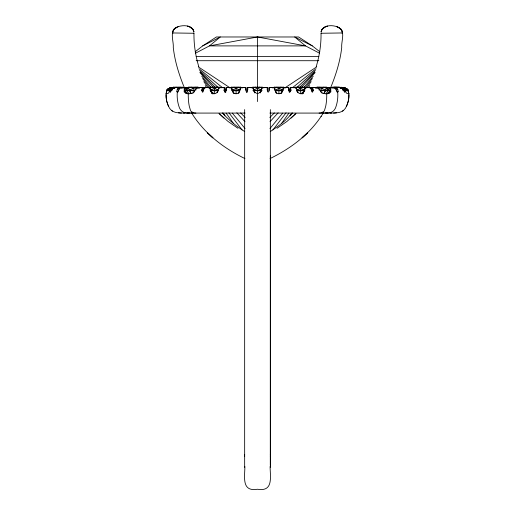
<?xml version="1.0" encoding="UTF-8"?>
<svg xmlns="http://www.w3.org/2000/svg" width="515" height="515" viewBox="0 0 515 515"><rect width="100%" height="100%" fill="white"/><g stroke="black" fill="none" stroke-linecap="round" stroke-linejoin="round"><path stroke-width="0.77" d="M186.211 88.174L188.612 87.157L197.837 87.157L198.191 88.174L195.134 87.157L193.222 88.174L193.222 92.932M247.676 87.808L247.67 89.404M257.5 101.577L257.5 93.788M267.324 87.833L267.324 87.473L261.768 87.473M267.33 89.404L267.324 87.808M281.113 93.054A3.689 3.644 -13.1 0 1 276.755 93.067L275.107 90.833L274.649 87.498L269.088 87.473L269.088 88.973M321.778 92.932L321.778 88.174L319.867 87.157L316.815 88.174L317.163 87.157L326.388 87.157L328.789 88.174M233.887 93.054A3.689 3.644 13.1 0 0 238.245 93.067L239.893 90.833L240.351 87.498L245.913 87.473L245.919 89.404M261.768 87.653L260.951 91.664M267.324 88.174C266.751 93.453 269.654 93.511 269.088 88.174M288.857 90.897L288.831 88.091M290.602 87.737L290.434 90.852L290.396 87.486L295.81 87.544M290.602 87.563L296.247 87.473L297.136 91.11L298.7 93.067A3.695 3.65 -13 0 0 303.065 93.054M217.729 91.387L218.746 87.486L224.398 87.473L224.579 90.897L224.604 88.007M224.604 87.833L224.604 87.486L219.21 87.576M226.375 87.833L226.375 87.486L231.486 87.486M244.657 454.938L244.657 454.475M270.343 456.367L270.343 455.91M321.032 33.263C321.218 44.612 319.422 55.929 316.171 66.783M199.266 87.82L198.713 87.486L203.573 87.486L203.399 90.511M304.854 87.576L310.622 87.473L310.609 88.091M247.02 92.198L247.573 90.955L247.676 88.174M166.068 94.728A24.16 22.325 -90 0 0 168.457 106.103A25.789 25.789 0 0 1 166.081 94.728L166.139 93.788M247.67 89.481L247.58 90.897M201.854 89.951C202.698 95.893 203.592 88.85 204.378 87.473L210.165 87.537M313.12 89.507L312.637 87.685A23.194 2.646 -90 0 0 312.534 87.576L318.045 87.473L318.025 88.117M269.075 89.623L268.991 90.897M312.38 88.342L311.923 90.897M290.235 89.507L290.383 87.518M226.001 89.507L226.162 87.486L231.808 87.473L232.233 90.833L233.874 93.067M226.343 89.623L226.194 90.897M310.642 87.486C311.408 89.031 312.315 95.796 313.146 89.951M225.976 89.951L225.396 92.153L225.834 92.224M290.209 89.951L289.894 91.792L289.211 92.237M168.798 92.977A9.676 6.721 -80 0 1 166.139 93.736L167.098 90.035L169.506 88.232M338.136 91.548L338.149 91.348A3.199 2.871 31.6 0 0 338.123 91.129L337.84 89.951M166.152 93.524L166.699 90.833L167.961 89.063M244.882 466.551C244.825 477.09 241.413 491.992 257.5 489.25C273.587 491.992 270.175 477.09 270.118 466.551M201.88 89.507L202.363 87.685A23.194 2.646 90 0 1 202.466 87.576L196.685 87.595M331.518 88.091C332.085 86.642 335.329 88.29 336.05 89.507M338.413 87.595L333.096 87.473L332.96 88.342M288.561 87.808L288.58 87.685A22.885 0.567 90 0 1 288.6 87.576L288.612 87.518M326.581 26.349L327.418 26.098C324.502 26.729 321.354 28.698 321.109 31.962C322.802 24.372 333.559 24.611 339.057 27.662C345.726 31.679 341.104 41.329 341.722 47.47C340.164 61.491 335.857 75.042 330.501 88.033M310.796 88.876L311.427 87.486L316.197 87.518A4.184 1.654 -87.2 0 0 316.139 87.814M321.109 31.962L322.087 29.239L325.77 26.6M166.371 91.973L167.15 89.951A3.695 3.631 -67.1 0 1 167.472 89.488L167.999 89.037L167.491 89.507A3.734 3.714 -48.5 0 0 167.13 89.945A3.747 3.689 -45.2 0 1 167.51 89.52A3.811 3.779 -5 0 0 167.156 89.958A3.747 3.734 -38.2 0 1 167.478 89.494L166.796 90.608M210.107 87.679L210.3 90.833L211.929 93.067M166.442 91.664L167.053 90.112M224.392 87.486L224.386 87.511A22.911 0.567 -90 0 0 224.347 87.685C223.298 89.365 226.111 95.893 224.791 89.951M184.151 89.507L184.28 91.535M212.09 93.666L211.079 90.183L209.721 88.174L210.069 87.157L219.293 87.157L221.096 87.923M242.507 87.923L240.705 87.157L231.48 87.157L231.132 88.174L234.183 87.157L239.687 90.183L238.934 92.932M263.918 87.923L262.116 87.157L252.891 87.157L252.543 88.174L255.595 87.157L261.935 90.299M285.323 87.923L283.52 87.157L274.295 87.157L273.948 88.174L276.999 87.157L283.347 90.299M306.734 87.923L304.932 87.157L295.707 87.157L295.359 88.174L298.41 87.157L304.758 90.299L303.921 90.743L296.717 90.743L296.717 90.183L302.228 87.157L305.279 88.174L303.921 90.183L302.91 93.666M188.612 87.157L186.565 90.183L184.525 90.183L189.964 87.157M173.471 87.157L171.424 90.183L168.714 90.299L171.07 88.174L173.478 87.157L182.703 87.157L184.499 87.923M260.345 92.932L261.781 89.179M281.757 92.932L282.51 90.183L283.527 88.677M324.373 93.666L325.383 90.183L326.735 88.174L326.388 87.157M303.921 91.425L303.56 92.101M170.407 92.262L168.714 90.621L170.517 91.754M312.354 90.743C312.431 89.719 312.096 90.955 313.069 90.743M201.932 90.183C202.904 89.958 202.562 91.213 202.646 90.183M344.593 92.262C352.125 87.061 331.538 85.825 330.501 87.923M224.102 90.183L223.697 90.299M177.16 89.951L176.864 91.129A3.199 2.871 -31.6 0 0 176.864 91.348L176.864 91.548M330.72 91.535L330.849 89.507M178.029 91.548L178.119 91.348A3.199 0.734 -67.4 0 0 178.254 91.129L178.699 89.951M346.531 106.096C345.063 110.3 340.879 112.746 336.546 112.817A54.931 50.753 90 0 1 333.932 113.004L330.424 113.081M166.957 90.273L167.291 89.752M217.201 92.713L218.283 90.183L212.772 87.157L209.721 88.174M238.252 93.37L239.687 90.743L232.49 90.743L231.473 88.677M260.017 92.713L261.099 90.743L261.935 90.621M281.068 93.37L282.51 90.743L275.313 90.743L274.289 88.677M302.118 94.026L303.921 90.743M323.941 93.37L325.383 90.743L330.476 90.743M196.054 88.232L194.284 91.535M217.581 91.664L216.3 93.067A3.695 3.65 13 0 1 211.935 93.054M309.348 87.808L309.431 87.685A23.169 2.646 -90 0 1 309.528 87.576L305.047 87.486M177.392 89.507C178.126 88.277 181.75 86.404 182.04 88.342M303.876 91.413L302.859 92.887M270.278 131.595C278.01 126.265 286.308 120.832 291.799 113.113M308.466 87.582L309.779 85.567M270.072 158.549C290.138 148.809 308.723 135.052 321.18 116.293M321.025 116.532L323.838 112.244M178.95 89.507C179.13 86.932 189.507 87.241 186.842 87.595M240.711 88.677L239.687 90.183L231.653 90.299M281.48 123.542L288.902 113.075M306.992 87.544L311.169 81.653M303.554 91.895L302.994 92.546M272.918 129.941L286.07 112.791M305.067 88.02L312.373 78.492M170.62 91.535L172.184 89.507M326.014 93.73L328.435 90.183L326.735 88.174L325.036 87.157M269.957 128.525L282.696 113.113M304.101 87.222L313.268 76.123M170.517 91.837L169.384 90.183L171.07 88.174M290.042 115.798L292.559 112.907M270.008 121.688L278.164 112.811M301.545 87.35L315.135 72.551M269.854 117.459L274.347 112.92M299.614 87.383L314.781 72.061M327.637 93.479L329.909 91.29L327.077 93.775M344.484 91.837L346.286 90.621M315.734 87.82L316.165 87.531M296.003 113.429L286.945 121.456L277.019 128.299M291.072 118.096L295.533 113.892M297.071 87.254L315.38 70.458M344.484 91.754L345.617 90.743L345.617 90.183L343.93 88.174M184.821 88.503L185.168 88.232A8.691 4.706 89.9 0 1 185.342 88.091M188.419 26.349L187.582 26.098C190.499 26.729 193.646 28.698 193.891 31.962C192.353 24.617 182.155 24.726 176.697 27.244C169.068 30.823 173.819 41.129 173.278 47.47C174.836 61.491 179.143 75.042 184.499 88.033M175.235 28.08L173.574 29.703L172.737 31.698L174.038 29.098L178.357 26.574M288.638 90.756L290.512 89.256M292.378 87.756L316.043 68.72M195.185 51.751L202.691 45.887L216.397 36.977L298.603 36.977L312.309 45.887L319.815 51.751M303.071 93.067L304.7 90.833L304.906 87.73M281.126 93.067L282.767 90.833L283.192 87.498L288.838 87.473L288.999 89.507M167.993 89.037L169.512 88.232A8.433 8.433 0 0 1 169.834 88.117L173.336 87.511L169.068 88.413M284.769 87.962L316.699 66.866M316.815 88.174L318.515 87.157M302.421 93.215L301.533 93.627M175.943 27.662L176.697 27.244M218.283 90.743L211.079 90.743L210.242 90.299L216.59 87.157L219.641 88.174L219.293 87.157M232.49 90.183L238.001 87.157L241.052 88.174L240.705 87.157M253.065 90.299L259.406 87.157L262.457 88.174L262.109 87.157M318.772 89.848L323.684 87.157L330.476 90.183L319.944 90.337L325.383 90.743M188.986 93.73L186.565 90.183L189.617 90.183L193.222 88.174L196.228 89.848M173.465 88.503L174.012 88.232M169.384 90.183L176.175 87.157L178.081 88.174L179.999 87.157L182.291 87.923M332.709 87.923L335.001 87.157L336.907 88.174L338.825 87.157L346.286 90.299M195.352 53.27L209.489 45.887L220.304 36.977L202.691 45.887M301.932 93.331L301.513 93.524M168.875 88.496L169.834 88.117L169.519 88.226M208.266 87.923L210.069 87.157M229.677 87.923L231.48 87.157M251.088 87.923L252.891 87.157M272.499 87.923L274.295 87.157M293.911 87.923L295.707 87.157M201.932 90.743L202.646 90.743M312.354 90.183L313.069 90.183M246.955 92.224L246.64 92.224M169.384 90.743L171.424 90.743L171.424 90.183L172.107 90.299M184.525 90.743L195.056 90.582L189.617 90.183L188.265 88.174L191.316 87.157L193.222 88.174M312.399 90.621L312.399 90.299M342.893 90.299L345.617 90.183M202.601 90.299L202.601 90.621M188.162 113.01L188.818 112.772A1.925 1.777 -90 0 0 189.121 112.553M170.826 87.859L171.16 87.795M345.617 90.743L343.576 90.743L341.529 87.157M312.309 45.887L294.696 36.977L305.511 45.887L257.5 36.977L209.489 45.887L305.511 45.887L319.648 53.27M291.303 90.299L290.898 90.183M332.362 87.505L330.315 87.762A15.173 15.154 -9.5 0 1 331.486 87.621L332.439 87.498M330.411 87.743L331.486 87.595L330.476 87.73M253.065 90.621L261.099 90.743M176.587 87.595L181.904 87.473M211.079 90.183L218.283 90.183M253.219 89.179L253.901 90.183L254.77 90.299L261.099 90.183M283.52 87.157L283.868 88.174L280.817 87.157L275.313 90.183L282.51 90.183M296.717 90.183L303.921 90.183M188.001 113.043L187.228 113.081M329.761 87.505L329.452 87.486M341.812 32.966L342.372 32.954L321.07 33.263L321.598 33.256M192.121 113.081L193.228 112.791A1.706 1.204 -90 0 0 193.518 112.489M319.075 113.081L320.53 113.01A54.931 21.025 -90 0 0 321.618 112.817L324.077 111.182A7.931 3.038 -90 0 0 324.495 110.455L325.75 106.096A24.16 9.244 -90 0 0 326.742 94.728L326.716 93.846A9.785 9.766 0 0 1 322.957 93.131M324.753 113.081L326.941 113.023A48.545 34.325 -90 0 0 329.059 112.824C332.787 112.682 335.342 109.515 336.14 106.103A25.802 18.244 -90 0 0 337.827 94.728L337.808 94.296A15.193 10.744 -90 0 0 337.673 92.243A0.747 0.521 75.9 0 1 337.267 92.069M196.157 56.599L318.843 56.599M196.157 60.712L318.843 60.712M247.676 87.833L247.676 87.473L253.232 87.473M331.602 87.473L327.418 87.473L328.158 87.595M185.548 87.486L185.239 87.505M209.953 87.486L205.472 87.576A23.169 2.646 90 0 1 205.569 87.685L205.652 87.808M240.717 87.486L245.913 87.486M247.676 87.486L252.537 87.486M262.463 87.486L267.324 87.486M269.088 87.486L274.283 87.486M283.514 87.486L288.625 87.486L288.625 87.833M183.507 113.081L245.095 113.081M269.905 113.081L331.493 113.081M327.772 113.081L326.999 113.043M184.576 113.081L181.068 113.01A54.931 50.753 -90 0 1 178.454 112.817C174.122 112.74 169.937 110.307 168.469 106.096M190.247 113.081L188.059 113.023A48.545 34.325 90 0 1 185.941 112.824C182.213 112.682 179.658 109.515 178.859 106.103A25.802 18.244 -90 0 1 177.173 94.728L177.192 94.296A15.193 10.744 -90 0 1 177.327 92.243A0.747 0.521 -75.9 0 0 177.733 92.069M195.925 113.081L194.47 113.01A54.931 21.025 90 0 1 193.382 112.817L190.923 111.182A7.931 3.038 90 0 1 190.505 110.455L189.25 106.096A24.16 9.244 90 0 1 188.258 94.728L188.284 93.788A9.785 9.766 0 0 0 192.044 93.131M193.402 33.256L193.949 33.263L172.634 32.954L173.188 32.966M322.879 113.081L321.772 112.791A1.706 1.204 -90 0 1 321.482 112.489M182.561 87.498L184.685 87.762A15.173 15.154 9.5 0 0 183.514 87.621L182.638 87.505M333.096 87.473L335.947 88.123L337.608 89.507M345.018 88.052A15.798 15.469 -70.8 0 0 342.488 87.621L341.664 87.511L345.159 88.117A8.433 8.433 0 0 1 345.488 88.232L347.509 89.507A3.695 3.631 67.1 0 1 347.876 89.938L348.861 93.711A9.676 6.721 80 0 1 346.202 92.977M342.829 87.634L345.636 88.284M184.589 87.743L183.514 87.595L184.525 87.73M343.505 87.73L343.84 87.795M326.838 113.01L326.182 112.772A1.925 1.777 90 0 1 325.879 112.553M344.844 88.026L347.799 89.88L348.861 93.717M213.468 93.627L212.579 93.215M345.494 88.232L346.775 88.876M336.643 26.574L340.962 29.098L342.263 31.698L341.818 30.308L340.389 28.589M337.492 26.909L339.765 28.08M213.487 93.524L213.068 93.331M340.988 88.232L341.535 88.503M189.23 26.6L192.913 29.239L193.891 31.962M244.928 158.549C223.349 148.204 203.702 132.896 191.162 112.244M321.778 88.174L325.383 90.183M196.485 87.157L198.185 88.174M222.441 112.907C228.853 120.201 236.585 126.323 244.722 131.595M203.573 87.486L204.204 88.876M237.982 128.299L228.055 121.456L218.997 113.429M198.301 66.866L230.231 87.962M198.957 68.72L222.622 87.756M224.489 89.256L226.362 90.756M347.001 89.037L347.509 89.507A3.734 3.714 48.5 0 1 347.87 89.945A3.747 3.689 45.2 0 0 347.49 89.52A3.811 3.779 5 0 1 347.844 89.958A3.747 3.734 38.2 0 0 347.522 89.494L347.007 89.037M330.179 88.503L329.832 88.232A8.691 4.706 -89.9 0 0 329.658 88.091M187.924 93.775L185.091 91.252L187.363 93.479M199.62 70.458L217.929 87.254M212.141 92.887L211.079 91.425M219.467 113.892L223.928 118.096M200.219 72.061L215.386 87.383M240.653 112.92L245.146 117.459M347.284 89.275L348.61 91.882M212.006 92.546L211.137 91.438M199.865 72.551L213.455 87.35M236.836 112.811L244.992 121.688M342.816 89.507L344.381 91.535M320.716 91.535L318.946 88.232M201.732 76.123L210.899 87.222M232.304 113.113L245.043 128.525M203.077 90.897L202.62 88.342M202.627 78.492L209.933 88.02M228.93 112.791L242.082 129.941M245.913 89.121L246.389 92.05M347.722 89.764L348.204 90.608M203.831 81.653L208.009 87.544M226.098 113.075L233.52 123.542M347.709 89.752L348.121 90.434M205.221 85.567L206.534 87.582M223.201 113.113L224.958 115.798M254.049 91.664L253.232 87.634M189.617 90.183L191.059 93.37M296.717 90.743L297.799 92.713M276.748 93.37L275.313 90.743L276.066 92.932M253.901 90.183L254.983 92.713M233.932 93.37L232.49 90.743L233.244 92.932M211.079 90.743L212.882 94.026M311.704 90.897L311.427 87.486M336.301 89.951L336.791 91.129A3.199 0.734 67.4 0 0 336.842 91.361L336.971 91.548M348.301 90.833L347.947 90.112L348.462 91.297M253.901 90.743L254.655 92.932M189.617 90.743L190.627 93.666M304.932 87.157L305.279 88.174M290.608 87.486L290.634 87.576A22.911 0.567 90 0 1 290.653 87.685C291.709 90.093 289.282 94.934 289.024 89.951M348.398 91.11L348.488 91.387M198.829 66.783C195.578 55.929 193.782 44.612 193.968 33.263M226.388 87.518L226.4 87.576A22.885 0.567 -90 0 1 226.42 87.685L226.439 87.808M224.617 87.518L224.765 89.507M288.806 90.897L288.658 89.623M183.482 88.091L183.398 87.473M246.009 90.897L245.925 89.668M267.42 90.897L267.33 89.507M348.816 93.221L348.803 93.067A3.817 1.146 65.8 0 1 348.745 92.996M348.861 93.788L348.9 94.728A25.789 25.789 0 0 1 346.55 106.109A24.16 22.325 90 0 0 348.932 94.728M204.391 88.091L204.378 87.473M196.955 87.473L196.975 88.117M226.143 90.897L226.162 87.473M270.343 454.475L270.343 454.938M245.913 88.818L245.913 88.174M244.657 455.91L244.657 456.367M346.331 90.183L346.331 90.743M345.932 90.299L345.932 90.621M345.224 90.299L345.224 90.621M344.2 90.299L344.2 90.621M336.913 87.157L336.913 88.174M330.076 90.299L330.076 90.621M329.053 90.299L329.053 90.621M327.752 90.299L327.752 90.621M326.22 90.299L326.22 90.621M324.514 90.299L324.514 90.621M322.705 90.299L322.705 90.621M320.858 90.299L320.858 90.621M312.76 90.299L312.76 90.621M303.052 90.299L303.052 90.621M301.236 90.299L301.236 90.621M300.322 87.157L300.322 93.666M299.402 90.299L299.402 90.621M297.593 90.299L297.593 90.621M281.641 90.299L281.641 90.621M279.825 90.299L279.825 90.621M278.911 87.157L278.911 93.666M277.991 90.299L277.991 90.621M276.182 90.299L276.182 90.621M270.343 109.592L270.343 467.324M270.336 155.826L270.336 465.122M260.23 90.299L260.23 90.621M258.421 90.299L258.421 90.621M257.5 36.977L257.5 86.919M257.5 87.157L257.5 93.666M256.579 90.299L256.579 90.621M254.77 90.299L254.77 90.621M244.657 109.592L244.657 467.324M238.818 90.299L238.818 90.621M237.009 90.299L237.009 90.621M236.089 87.157L236.089 93.666M235.175 90.299L235.175 90.621M233.359 90.299L233.359 90.621M217.407 90.299L217.407 90.621M215.598 90.299L215.598 90.621M214.678 87.157L214.678 93.666M213.764 90.299L213.764 90.621M211.948 90.299L211.948 90.621M202.241 90.299L202.241 90.621M194.142 90.299L194.142 90.621M192.295 90.299L192.295 90.621M190.486 90.299L190.486 90.621M188.78 90.299L188.78 90.621M187.248 90.299L187.248 90.621M185.947 90.299L185.947 90.621M184.924 90.299L184.924 90.621M178.087 87.157L178.087 88.174M170.8 90.299L170.8 90.621M169.776 90.299L169.776 90.621M169.068 90.299L169.068 90.621M168.669 90.183L168.669 90.743M183.366 87.576A22.872 22.872 0 0 1 184.228 87.685A23.046 23.021 -86.8 0 0 183.366 87.576A23.169 23.014 -89.9 0 1 184.228 87.685A22.995 22.995 0 0 0 183.366 87.576A22.885 22.879 90 0 1 184.228 87.685M167.169 89.964A3.76 3.714 -39 0 1 167.504 89.52M167.536 89.546A4.687 4.345 1.1 0 1 168.92 88.599M169.506 88.239A8.684 8.478 -86.6 0 1 169.989 88.078M169.982 88.052A15.798 15.469 70.8 0 1 172.512 87.621A15.173 15.173 0 0 0 169.828 88.091M172.512 111.182A7.931 7.332 -90 0 1 171.501 110.455M167.42 89.436A4.912 4.886 -17.4 0 1 169.332 88.239M166.255 92.996A3.817 1.146 -65.8 0 1 166.145 93.106M181.48 113.023A48.41 48.41 0 0 1 178.447 112.817M187.589 88.413A4.416 3.335 -85.5 0 1 187.479 87.486M245.764 89.23A3.766 0.47 82.9 0 1 245.777 88.812M247.812 88.818A3.747 0.464 -82.9 0 1 247.824 89.243M253.071 88.619A4.339 1.056 -87.2 0 1 253.058 87.55M219.319 87.544A4.287 1.23 87.2 0 1 219.319 87.846M219.203 87.775A23.046 1.082 89.9 0 1 219.242 87.923M213.5 93.357A3.747 3.689 -9.4 0 1 212.83 92.906M210.062 88.567A4.3 1.23 -87.2 0 1 210.036 87.531M210.114 87.917A23.072 1.082 -89.9 0 1 210.152 87.762M218.521 87.344A4.365 0.47 88.9 0 1 218.521 87.949M212.483 93.279A4.268 2.794 1.3 0 1 212.045 92.932M213.236 93.209A4.455 2.543 12.2 0 1 212.199 92.481M210.332 88.67A4.622 0.727 -89.1 0 1 210.294 89.063M205.388 87.524A5.607 0.682 89.9 0 1 205.382 87.898M231.647 88.612A4.332 1.062 -87.2 0 1 231.634 87.55M240.119 87.376A4.339 0.657 88.9 0 1 240.119 88.046M224.598 89.011A3.779 0.38 82.9 0 1 224.617 88.625M226.149 88.638A3.76 0.373 -82.9 0 1 226.162 89.018M202.582 88.432A5.626 0.682 -89.9 0 1 202.562 87.518M201.989 90.286A3.695 0.624 85.8 0 1 202.002 89.887M198.867 87.524A4.184 1.654 87.2 0 1 198.861 87.814M188.29 93.724A9.676 6.862 -79.8 0 1 185.651 93.176M194.458 91.683A6.096 5.987 -11.2 0 1 192.108 93.292M196.041 88.136A8.684 1.867 89.3 0 1 196.151 87.994M196.17 88.895A15.798 3.013 -86.1 0 1 196.679 88.084M185.394 88.361A15.804 8.652 -89.4 0 1 186.855 87.717M184.312 89.668A4.687 2.839 71.9 0 1 184.885 88.619M185.722 93.015A6.103 4.674 -50.9 0 1 184.061 91.728M254.462 91.477A3.817 3.322 37.6 0 0 257.506 93.537A3.817 3.322 -37.6 0 0 260.539 91.477M178.1 91.58A1.481 0.953 -70.7 0 1 177.778 92.14M178.827 90.099A3.727 2.111 -78.9 0 1 179.046 89.674M178.003 88.303A4.416 2.884 86.1 0 1 177.862 87.453M174.263 87.981A15.804 13.229 89.1 0 1 176.587 87.563M174.019 88.245A8.691 7.307 -89.8 0 1 174.295 88.136M172.042 89.282A4.687 3.541 -67.9 0 1 173.433 88.297M170.304 90.897A6.103 3.051 -62.1 0 1 168.811 92.404M184.885 87.473A4.178 3.734 88.1 0 1 184.853 87.73M177.025 92.031A1.481 1.069 -68.7 0 1 176.928 91.522M177.063 89.887A3.727 3.013 74.4 0 1 177.321 89.436M330.772 87.685A22.872 22.872 0 0 1 331.634 87.576A23.046 23.021 86.8 0 0 330.817 87.679A22.885 22.879 -90 0 1 331.634 87.576A22.995 22.995 0 0 0 330.817 87.679A23.169 23.014 89.9 0 1 331.634 87.576M347.496 89.52A3.76 3.714 39 0 1 347.831 89.964M346.08 88.599A4.687 4.345 -1.1 0 1 347.464 89.546M345.011 88.078A8.684 8.478 86.6 0 1 345.494 88.239M343.499 110.455A7.931 7.332 90 0 1 342.488 111.182M342.494 87.602A15.173 15.173 0 0 1 345.172 88.091M345.668 88.239A4.912 4.886 17.4 0 1 347.58 89.436M336.553 112.817A48.41 48.41 0 0 1 333.52 113.023M327.521 87.486A4.416 3.335 85.5 0 1 327.411 88.413M269.223 88.812A3.766 0.47 -82.9 0 1 269.236 89.23M267.176 89.243A3.747 0.464 82.9 0 1 267.188 88.818M261.942 87.55A4.339 1.056 87.2 0 1 261.929 88.619M295.681 87.846A4.287 1.23 -87.2 0 1 295.681 87.544M295.758 87.923A23.046 1.082 -89.9 0 1 295.797 87.775M302.17 92.906A3.747 3.689 9.4 0 1 301.5 93.357M304.964 87.531A4.3 1.23 87.2 0 1 304.938 88.567M304.848 87.762A23.072 1.082 89.9 0 1 304.886 87.917M296.479 87.949A4.365 0.47 -88.9 0 1 296.479 87.344M302.955 92.932A4.268 2.794 -1.3 0 1 302.517 93.279M302.801 92.481A4.455 2.543 -12.2 0 1 301.764 93.209M304.706 89.063A4.622 0.727 89.1 0 1 304.668 88.67M309.618 87.898A5.607 0.682 -89.9 0 1 309.612 87.524M283.366 87.55A4.332 1.062 87.2 0 1 283.353 88.612M274.881 88.046A4.339 0.657 -88.9 0 1 274.881 87.376M290.383 88.625A3.779 0.38 -82.9 0 1 290.402 89.011M288.838 89.018A3.76 0.373 82.9 0 1 288.851 88.638M312.438 87.518A5.626 0.682 89.9 0 1 312.418 88.432M312.998 89.887A3.695 0.624 -85.8 0 1 313.011 90.286M329.349 93.176A9.676 6.862 79.8 0 1 326.71 93.724M322.892 93.292A6.096 5.987 11.2 0 1 320.542 91.683M318.849 87.994A8.684 1.867 -89.3 0 1 318.959 88.136M318.322 88.084A15.798 3.013 86.1 0 1 318.83 88.895M328.145 87.717A15.804 8.652 89.4 0 1 329.606 88.361M330.115 88.619A4.687 2.839 -71.9 0 1 330.688 89.668M330.939 91.728A6.103 4.674 50.9 0 1 329.278 93.015M337.222 92.14A1.481 0.953 70.7 0 1 336.9 91.58M335.954 89.674A3.727 2.111 78.9 0 1 336.173 90.099M337.138 87.453A4.416 2.884 -86.1 0 1 336.997 88.303M338.413 87.563A15.804 13.229 -89.1 0 1 340.737 87.981M340.705 88.136A8.691 7.307 89.8 0 1 340.981 88.245M341.567 88.297A4.687 3.541 67.9 0 1 342.958 89.282M346.189 92.404A6.103 3.051 62.1 0 1 344.696 90.897M330.147 87.73A4.178 3.734 -88.1 0 1 330.115 87.473M338.072 91.522A1.481 1.069 68.7 0 1 337.975 92.031M337.679 89.436A3.727 3.013 -74.4 0 1 337.937 89.887M307.59 132.741L302.151 137.82L307.59 132.741M317.163 87.157L315.36 87.923L317.163 87.157M199.64 87.923L197.837 87.157L199.64 87.923M212.85 137.82L207.41 132.741L212.85 137.82M172.673 87.576A22.898 22.898 0 0 0 171.791 87.685A23.072 23.046 87.1 0 1 172.673 87.576A22.911 22.905 89.7 0 0 171.791 87.685A23.021 23.021 0 0 1 172.673 87.576A23.194 23.04 -90 0 0 171.791 87.685A23.194 23.04 90 0 1 172.673 87.576M343.209 87.685A22.898 22.898 0 0 0 342.327 87.576A23.072 23.046 -87.1 0 1 343.164 87.679A23.194 23.04 90 0 0 342.327 87.576A23.021 23.021 0 0 1 343.164 87.679A23.194 23.04 -90 0 0 342.327 87.576A22.911 22.905 -89.7 0 1 343.209 87.685"/></g></svg>
